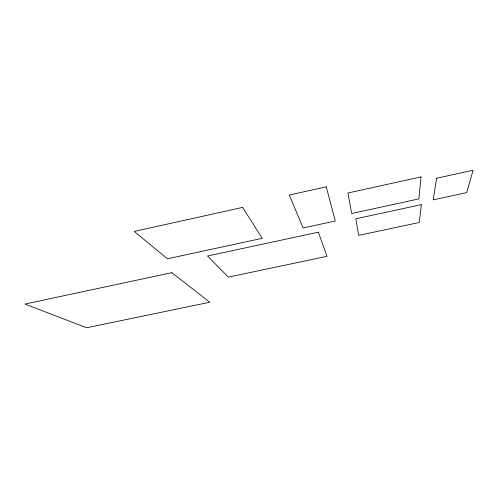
<?xml version="1.0" encoding="UTF-8"?>
<svg xmlns="http://www.w3.org/2000/svg" width="498" height="498" viewBox="0 0 498 498"><rect width="100%" height="100%" fill="white"/><g stroke="black" fill="none" stroke-linecap="round" stroke-linejoin="round"><path stroke-width="0.75" d="M421.028 176.902L418.868 198.92L351.7 213.48L347.921 193.006L421.028 176.902M421.327 204.647L419.353 222.469L358.66 235.405L355.821 218.784L421.327 204.647M436.603 178.247L433.216 199.841L466.738 192.595L473.1 170.235L436.603 178.247M326.252 186.831L289.307 195.035L303.126 227.972L335.272 221.019L326.252 186.831M242.576 207.405L134.248 231.427L167.446 258.786L262.265 238.305L242.576 207.405M318.384 232.18L207.542 256.009L228.339 277.131L326.993 256.333L318.384 232.18M171.804 272.692L24.9 304.054L86.646 327.765L209.789 302.236L171.804 272.692"/></g></svg>
